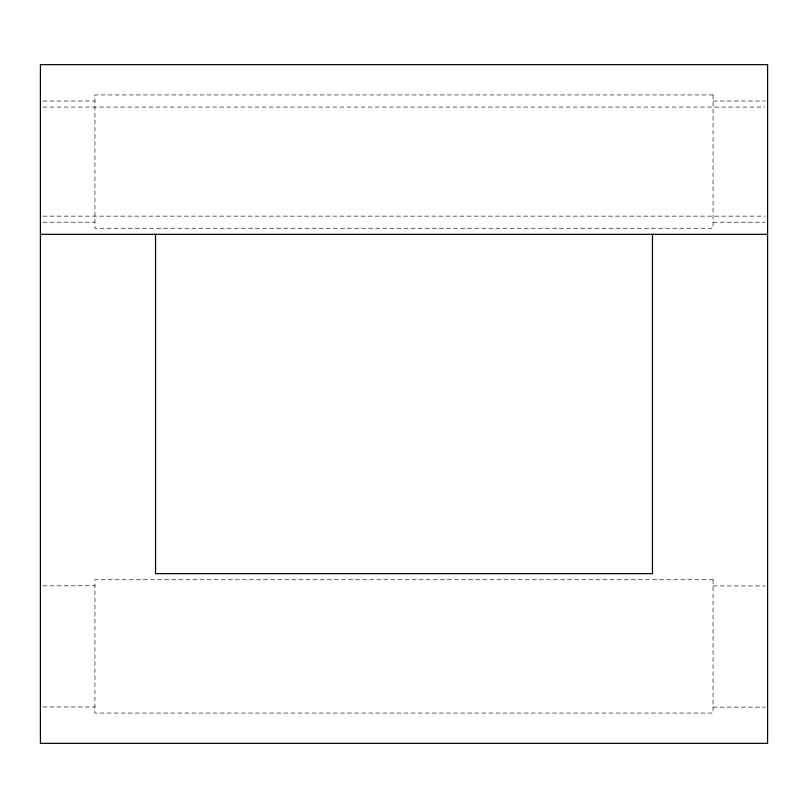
<?xml version="1.0" encoding="UTF-8"?>
<svg xmlns="http://www.w3.org/2000/svg" width="808" height="808" viewBox="0 0 808 808"><rect width="100%" height="100%" fill="white"/><g stroke="black" fill="none" stroke-linecap="round" stroke-linejoin="round"><path stroke-width="0.61" stroke-dasharray="4.04 3.03" d="M42.875 101L94.94 101M713.06 101L765.125 101M42.925 107.06L765.075 107.06M42.925 216.14L765.075 216.14M42.875 222.2L94.94 222.2M713.06 222.2L765.125 222.2M42.875 585.8L94.94 585.8M713.06 585.941L765.125 585.941M42.875 707L94.94 707M713.06 707.141L765.125 707.141M713.06 94.94L94.94 94.94L94.94 228.26L713.06 228.26L713.06 94.94M713.06 579.74L94.94 579.74L94.94 713.06L713.06 713.06L713.06 579.74"/><path stroke-width="1.21" d="M40.4 234.32L767.6 234.32M652.46 234.32L652.46 573.68L155.54 573.68L155.54 234.32M767.6 64.64L40.4 64.64L40.4 743.36L767.6 743.36L767.6 64.64"/></g></svg>
